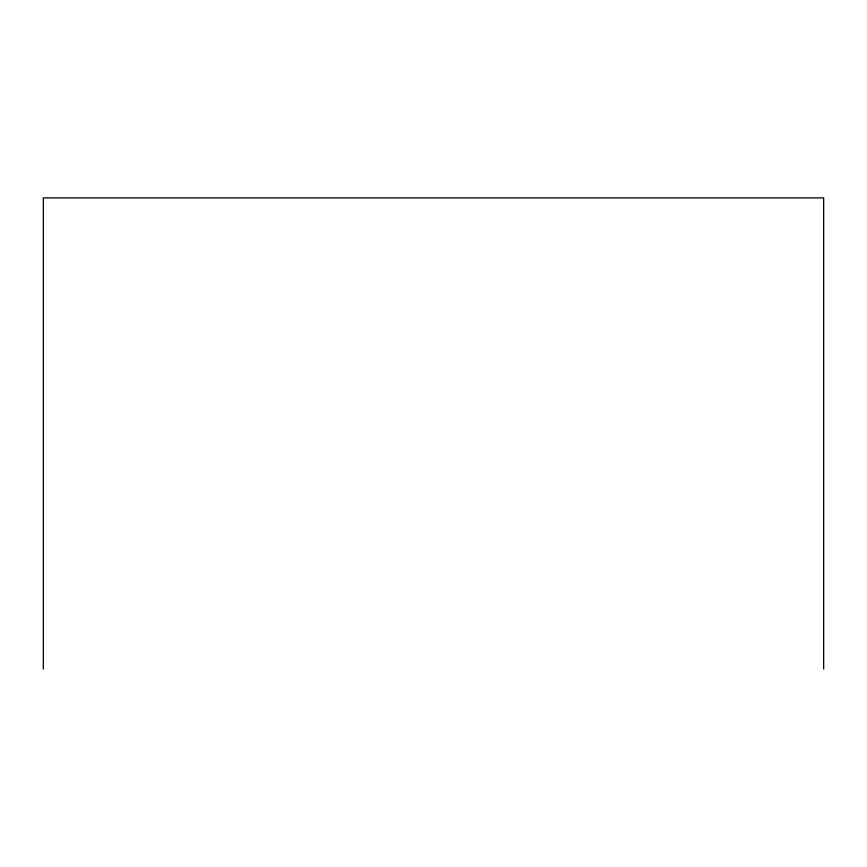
<?xml version="1.0" encoding="UTF-8"?>
<svg xmlns="http://www.w3.org/2000/svg" width="867" height="867" viewBox="0 0 867 867"><rect width="100%" height="100%" fill="white"/><g stroke="black" fill="none" stroke-linecap="round" stroke-linejoin="round"><path stroke-width="1.3" d="M823.65 669.118L823.65 197.882L43.35 197.882L43.35 669.118"/></g></svg>
